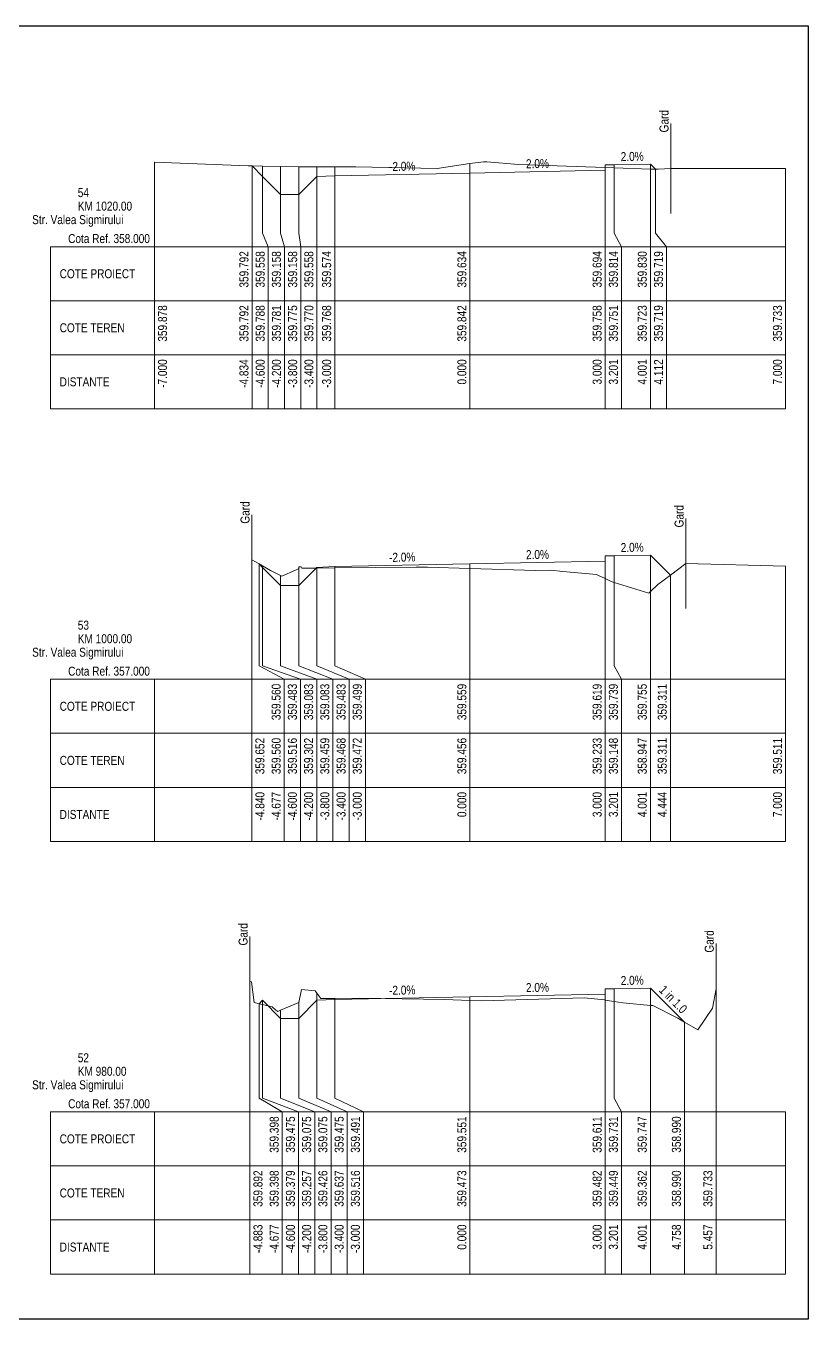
# Model space of a CAD drawing. Extents: x 1 to 634, y 0 to 594.
# Drawn here: x 467.15 to 484.5, y 0 to 28.7 of the extents above; entities that cross this region are included whole.
import ezdxf
from ezdxf.enums import TextEntityAlignment as Align

# ---------------------------------------------------------------- set-up
doc = ezdxf.new("R2010")
doc.units = 0
doc.header["$MEASUREMENT"] = 0
doc.layers.add('ARD-No Plot', color=1, linetype='Continuous', lineweight=0, plot=False)
for name, color, linetype, lineweight in [('Cartus', 7, 'Continuous', 0), ('DESIGN-TEXT', 7, 'Continuous', 0), ('EXISTING-TEXT', 7, 'Continuous', 0), ('LINES', 7, 'Continuous', 0), ('Text', 7, 'Continuous', 0), ('X-RL', 7, 'Continuous', 0), ('XPLOT-DESIGN', 5, 'Continuous', 0), ('XPLOT-EXISTING', 3, 'Continuous', 0), ('XPLOT-GRADE', 7, 'Continuous', 0), ('XPLOT-KM', 7, 'Continuous', 0), ('XPLOT-TITLE', 7, 'Continuous', 0)]:
    doc.layers.add(name, color=color, linetype=linetype, lineweight=lineweight)
doc.styles.add('$9$$0$Arial', font='arial.ttf', dxfattribs={"width": 0.8})

# ---------------------------------------------------------------- blocks, each defined once
blk = doc.blocks.new('$8$$0$A3_TRANSV_ALIN_TIRENA')
at = {"layer": ''}
blk.add_lwpolyline([(0, 0), (0, 287), (345, 287), (345, 0)], close=True, dxfattribs=at)

msp = doc.modelspace()

# ---------------------------------------------------------------- linework, layer by layer
at = {"layer": 'LINES'}
for p, q in [((481.454, 26.535), (481.454, 24.535)), ((470, 24.1), (470, 25.678)), ((470, 24.1), (470, 25.678)), ((472.166, 24.1), (472.166, 25.592)), ((472.166, 24.1), (472.166, 25.592)), ((472.166, 24.1), (472.166, 25.592)), ((472.4, 24.1), (472.4, 25.588)), ((472.4, 24.1), (472.4, 25.588)), ((472.4, 24.1), (472.4, 25.588)), ((472.8, 24.1), (472.8, 25.581)), ((472.8, 24.1), (472.8, 25.581)), ((472.8, 24.1), (472.8, 25.581)), ((473.2, 24.1), (473.2, 25.575)), ((473.2, 24.1), (473.2, 25.575)), ((473.2, 24.1), (473.2, 25.575)), ((473.6, 24.1), (473.6, 25.57)), ((473.6, 24.1), (473.6, 25.57)), ((473.6, 24.1), (473.6, 25.57)), ((474, 24.1), (474, 25.568)), ((474, 24.1), (474, 25.568)), ((474, 24.1), (474, 25.568)), ((477, 24.1), (477, 25.642)), ((477, 24.1), (477, 25.642)), ((477, 24.1), (477, 25.642)), ((480, 24.1), (480, 25.558)), ((480, 24.1), (480, 25.558)), ((480, 24.1), (480, 25.558)), ((480.201, 24.1), (480.201, 25.614)), ((480.201, 24.1), (480.201, 25.614)), ((480.201, 24.1), (480.201, 25.614)), ((481.001, 24.1), (481.001, 25.63)), ((481.001, 24.1), (481.001, 25.63)), ((481.001, 24.1), (481.001, 25.63)), ((481.112, 24.1), (481.112, 25.519)), ((481.112, 24.1), (481.112, 25.519)), ((481.112, 24.1), (481.112, 25.519)), ((484, 24.1), (484, 25.533)), ((484, 24.1), (484, 25.533)), ((470, 23.8), (470, 24.1)), ((470, 23.8), (470, 24.1)), ((472.166, 23.8), (472.166, 24.1)), ((472.166, 23.8), (472.166, 24.1)), ((472.166, 23.8), (472.166, 24.1)), ((472.526, 23.8), (472.4, 24.1)), ((472.526, 23.8), (472.4, 24.1)), ((472.526, 23.8), (472.4, 24.1)), ((472.886, 23.8), (472.8, 24.1)), ((472.886, 23.8), (472.8, 24.1)), ((472.886, 23.8), (472.8, 24.1)), ((473.246, 23.8), (473.2, 24.1)), ((473.246, 23.8), (473.2, 24.1)), ((473.246, 23.8), (473.2, 24.1)), ((473.606, 23.8), (473.6, 24.1)), ((473.606, 23.8), (473.6, 24.1)), ((473.606, 23.8), (473.6, 24.1)), ((474, 23.8), (474, 24.1)), ((474, 23.8), (474, 24.1)), ((474, 23.8), (474, 24.1)), ((477, 23.8), (477, 24.1)), ((477, 23.8), (477, 24.1)), ((477, 23.8), (477, 24.1)), ((480, 23.8), (480, 24.1)), ((480, 23.8), (480, 24.1)), ((480, 23.8), (480, 24.1)), ((480.36, 23.8), (480.201, 24.1)), ((480.36, 23.8), (480.201, 24.1)), ((480.36, 23.8), (480.201, 24.1)), ((481.001, 23.8), (481.001, 24.1)), ((481.001, 23.8), (481.001, 24.1)), ((481.001, 23.8), (481.001, 24.1)), ((481.361, 23.8), (481.112, 24.1)), ((481.361, 23.8), (481.112, 24.1)), ((481.361, 23.8), (481.112, 24.1)), ((484, 23.8), (484, 24.1)), ((484, 23.8), (484, 24.1)), ((467.698, 22.6), (467.698, 23.8)), ((467.698, 23.8), (470, 23.8)), ((470, 20.2), (470, 23.8)), ((470, 20.2), (470, 23.8)), ((470, 20.2), (470, 23.8)), ((470, 23.8), (484, 23.8)), ((472.166, 20.2), (472.166, 23.8)), ((472.166, 20.2), (472.166, 23.8)), ((472.166, 20.2), (472.166, 23.8)), ((472.526, 20.2), (472.526, 23.8)), ((472.526, 20.2), (472.526, 23.8)), ((472.526, 20.2), (472.526, 23.8)), ((472.886, 20.2), (472.886, 23.8)), ((472.886, 20.2), (472.886, 23.8)), ((472.886, 20.2), (472.886, 23.8)), ((473.246, 20.2), (473.246, 23.8)), ((473.246, 20.2), (473.246, 23.8)), ((473.246, 20.2), (473.246, 23.8)), ((473.606, 20.2), (473.606, 23.8)), ((473.606, 20.2), (473.606, 23.8)), ((473.606, 20.2), (473.606, 23.8)), ((474, 20.2), (474, 23.8)), ((474, 20.2), (474, 23.8)), ((474, 20.2), (474, 23.8)), ((477, 20.2), (477, 23.8)), ((477, 20.2), (477, 23.8)), ((477, 20.2), (477, 23.8)), ((480, 20.2), (480, 23.8)), ((480, 20.2), (480, 23.8)), ((480, 20.2), (480, 23.8)), ((480.36, 20.2), (480.36, 23.8)), ((480.36, 20.2), (480.36, 23.8)), ((480.36, 20.2), (480.36, 23.8)), ((481.001, 20.2), (481.001, 23.8)), ((481.001, 20.2), (481.001, 23.8)), ((481.001, 20.2), (481.001, 23.8)), ((481.361, 20.2), (481.361, 23.8)), ((481.361, 20.2), (481.361, 23.8)), ((481.361, 20.2), (481.361, 23.8)), ((484, 20.2), (484, 23.8)), ((484, 20.2), (484, 23.8)), ((484, 20.2), (484, 23.8)), ((467.698, 21.4), (467.698, 22.6)), ((467.698, 22.6), (470, 22.6)), ((470, 22.6), (467.698, 22.6)), ((470, 22.6), (484, 22.6)), ((467.698, 20.2), (467.698, 21.4)), ((467.698, 21.4), (470, 21.4)), ((470, 21.4), (467.698, 21.4)), ((470, 21.4), (484, 21.4)), ((470, 20.2), (467.698, 20.2)), ((470, 20.2), (484, 20.2)), ((472.16, 17.852), (472.16, 15.852)), ((481.788, 17.769), (481.788, 15.769)), ((480.201, 14.5), (480.201, 16.939)), ((480.201, 14.5), (480.201, 16.939)), ((480.201, 14.5), (480.201, 16.939)), ((481.001, 14.5), (481.001, 16.955)), ((481.001, 14.5), (481.001, 16.955)), ((481.001, 14.5), (481.001, 16.955)), ((472.16, 14.5), (472.16, 16.852)), ((472.16, 14.5), (472.16, 16.852)), ((472.323, 14.5), (472.323, 16.76)), ((472.323, 14.5), (472.323, 16.76)), ((472.323, 14.5), (472.323, 16.76)), ((472.4, 14.5), (472.4, 16.716)), ((472.4, 14.5), (472.4, 16.716)), ((472.4, 14.5), (472.4, 16.716)), ((473.2, 14.5), (473.2, 16.659)), ((473.2, 14.5), (473.2, 16.659)), ((473.2, 14.5), (473.2, 16.659)), ((473.6, 14.5), (473.6, 16.683)), ((473.6, 14.5), (473.6, 16.683)), ((473.6, 14.5), (473.6, 16.683)), ((474, 14.5), (474, 16.699)), ((474, 14.5), (474, 16.699)), ((474, 14.5), (474, 16.699)), ((477, 14.5), (477, 16.759)), ((477, 14.5), (477, 16.759)), ((477, 14.5), (477, 16.759)), ((480, 14.5), (480, 16.819)), ((480, 14.5), (480, 16.819)), ((480, 14.5), (480, 16.819)), ((484, 14.5), (484, 16.711)), ((484, 14.5), (484, 16.711)), ((472.8, 14.5), (472.8, 16.502)), ((472.8, 14.5), (472.8, 16.502)), ((472.8, 14.5), (472.8, 16.502)), ((481.444, 14.5), (481.444, 16.511)), ((481.444, 14.5), (481.444, 16.511)), ((481.444, 14.5), (481.444, 16.511)), ((472.16, 14.2), (472.16, 14.5)), ((472.16, 14.2), (472.16, 14.5)), ((472.88, 14.2), (472.323, 14.5)), ((472.88, 14.2), (472.323, 14.5)), ((472.88, 14.2), (472.323, 14.5)), ((473.24, 14.2), (472.4, 14.5)), ((473.24, 14.2), (472.4, 14.5)), ((473.24, 14.2), (472.4, 14.5)), ((473.6, 14.2), (472.8, 14.5)), ((473.6, 14.2), (472.8, 14.5)), ((473.6, 14.2), (472.8, 14.5)), ((473.96, 14.2), (473.2, 14.5)), ((473.96, 14.2), (473.2, 14.5)), ((473.96, 14.2), (473.2, 14.5)), ((474.32, 14.2), (473.6, 14.5)), ((474.32, 14.2), (473.6, 14.5)), ((474.32, 14.2), (473.6, 14.5)), ((474.68, 14.2), (474, 14.5)), ((474.68, 14.2), (474, 14.5)), ((474.68, 14.2), (474, 14.5)), ((477, 14.2), (477, 14.5)), ((477, 14.2), (477, 14.5)), ((477, 14.2), (477, 14.5)), ((480, 14.2), (480, 14.5)), ((480, 14.2), (480, 14.5)), ((480, 14.2), (480, 14.5)), ((480.36, 14.2), (480.201, 14.5)), ((480.36, 14.2), (480.201, 14.5)), ((480.36, 14.2), (480.201, 14.5)), ((481.001, 14.2), (481.001, 14.5)), ((481.001, 14.2), (481.001, 14.5)), ((481.001, 14.2), (481.001, 14.5)), ((481.444, 14.2), (481.444, 14.5)), ((481.444, 14.2), (481.444, 14.5)), ((481.444, 14.2), (481.444, 14.5)), ((484, 14.2), (484, 14.5)), ((484, 14.2), (484, 14.5)), ((467.698, 13), (467.698, 14.2)), ((467.698, 14.2), (470, 14.2)), ((470, 10.6), (470, 14.2)), ((470, 14.2), (484, 14.2)), ((472.16, 10.6), (472.16, 14.2)), ((472.16, 10.6), (472.16, 14.2)), ((472.88, 10.6), (472.88, 14.2)), ((472.88, 10.6), (472.88, 14.2)), ((472.88, 10.6), (472.88, 14.2)), ((473.24, 10.6), (473.24, 14.2)), ((473.24, 10.6), (473.24, 14.2)), ((473.24, 10.6), (473.24, 14.2)), ((473.6, 10.6), (473.6, 14.2)), ((473.6, 10.6), (473.6, 14.2)), ((473.6, 10.6), (473.6, 14.2)), ((473.96, 10.6), (473.96, 14.2)), ((473.96, 10.6), (473.96, 14.2)), ((473.96, 10.6), (473.96, 14.2)), ((474.32, 10.6), (474.32, 14.2)), ((474.32, 10.6), (474.32, 14.2)), ((474.32, 10.6), (474.32, 14.2)), ((474.68, 10.6), (474.68, 14.2)), ((474.68, 10.6), (474.68, 14.2)), ((474.68, 10.6), (474.68, 14.2)), ((477, 10.6), (477, 14.2)), ((477, 10.6), (477, 14.2)), ((477, 10.6), (477, 14.2)), ((480, 10.6), (480, 14.2)), ((480, 10.6), (480, 14.2)), ((480, 10.6), (480, 14.2)), ((480.36, 10.6), (480.36, 14.2)), ((480.36, 10.6), (480.36, 14.2)), ((480.36, 10.6), (480.36, 14.2)), ((481.001, 10.6), (481.001, 14.2)), ((481.001, 10.6), (481.001, 14.2)), ((481.001, 10.6), (481.001, 14.2)), ((481.444, 10.6), (481.444, 14.2)), ((481.444, 10.6), (481.444, 14.2)), ((481.444, 10.6), (481.444, 14.2)), ((484, 10.6), (484, 14.2)), ((484, 10.6), (484, 14.2)), ((484, 10.6), (484, 14.2)), ((467.698, 11.8), (467.698, 13)), ((467.698, 13), (470, 13)), ((470, 13), (467.698, 13)), ((470, 13), (484, 13)), ((467.698, 10.6), (467.698, 11.8)), ((467.698, 11.8), (470, 11.8)), ((470, 11.8), (467.698, 11.8)), ((470, 11.8), (484, 11.8)), ((470, 10.6), (467.698, 10.6)), ((470, 10.6), (484, 10.6)), ((472.117, 8.492), (472.117, 6.492)), ((482.457, 8.333), (482.457, 6.333)), ((472.117, 4.9), (472.117, 7.492)), ((472.117, 4.9), (472.117, 7.492)), ((473.6, 4.9), (473.6, 7.237)), ((473.6, 4.9), (473.6, 7.237)), ((473.6, 4.9), (473.6, 7.237)), ((480, 4.9), (480, 7.211)), ((480, 4.9), (480, 7.211)), ((480, 4.9), (480, 7.211)), ((480.201, 4.9), (480.201, 7.331)), ((480.201, 4.9), (480.201, 7.331)), ((480.201, 4.9), (480.201, 7.331)), ((481.001, 4.9), (481.001, 7.347)), ((481.001, 4.9), (481.001, 7.347)), ((481.001, 4.9), (481.001, 7.347)), ((482.457, 4.9), (482.457, 7.333)), ((482.457, 4.9), (482.457, 7.333)), ((472.323, 4.9), (472.323, 6.998)), ((472.323, 4.9), (472.323, 6.998)), ((472.323, 4.9), (472.323, 6.998)), ((472.4, 4.9), (472.4, 7.075)), ((472.4, 4.9), (472.4, 7.075)), ((472.4, 4.9), (472.4, 7.075)), ((473.2, 4.9), (473.2, 7.026)), ((473.2, 4.9), (473.2, 7.026)), ((473.2, 4.9), (473.2, 7.026)), ((474, 4.9), (474, 7.116)), ((474, 4.9), (474, 7.116)), ((474, 4.9), (474, 7.116)), ((477, 4.9), (477, 7.151)), ((477, 4.9), (477, 7.151)), ((477, 4.9), (477, 7.151)), ((472.8, 4.9), (472.8, 6.857)), ((472.8, 4.9), (472.8, 6.857)), ((472.8, 4.9), (472.8, 6.857)), ((481.758, 4.9), (481.758, 6.59)), ((481.758, 4.9), (481.758, 6.59)), ((481.758, 4.9), (481.758, 6.59)), ((472.117, 4.6), (472.117, 4.9)), ((472.117, 4.6), (472.117, 4.9)), ((472.837, 4.6), (472.323, 4.9)), ((472.837, 4.6), (472.323, 4.9)), ((472.837, 4.6), (472.323, 4.9)), ((473.197, 4.6), (472.4, 4.9)), ((473.197, 4.6), (472.4, 4.9)), ((473.197, 4.6), (472.4, 4.9)), ((473.557, 4.6), (472.8, 4.9)), ((473.557, 4.6), (472.8, 4.9)), ((473.557, 4.6), (472.8, 4.9)), ((473.917, 4.6), (473.2, 4.9)), ((473.917, 4.6), (473.2, 4.9)), ((473.917, 4.6), (473.2, 4.9)), ((474.277, 4.6), (473.6, 4.9)), ((474.277, 4.6), (473.6, 4.9)), ((474.277, 4.6), (473.6, 4.9)), ((474.637, 4.6), (474, 4.9)), ((474.637, 4.6), (474, 4.9)), ((474.637, 4.6), (474, 4.9)), ((477, 4.6), (477, 4.9)), ((477, 4.6), (477, 4.9)), ((477, 4.6), (477, 4.9)), ((480, 4.6), (480, 4.9)), ((480, 4.6), (480, 4.9)), ((480, 4.6), (480, 4.9)), ((480.36, 4.6), (480.201, 4.9)), ((480.36, 4.6), (480.201, 4.9)), ((480.36, 4.6), (480.201, 4.9)), ((481.001, 4.6), (481.001, 4.9)), ((481.001, 4.6), (481.001, 4.9)), ((481.001, 4.6), (481.001, 4.9)), ((481.758, 4.6), (481.758, 4.9)), ((481.758, 4.6), (481.758, 4.9)), ((481.758, 4.6), (481.758, 4.9)), ((482.457, 4.6), (482.457, 4.9)), ((482.457, 4.6), (482.457, 4.9)), ((467.698, 3.4), (467.698, 4.6)), ((467.698, 4.6), (470, 4.6)), ((470, 1), (470, 4.6)), ((470, 4.6), (484, 4.6)), ((472.117, 1), (472.117, 4.6)), ((472.117, 1), (472.117, 4.6)), ((472.837, 1), (472.837, 4.6)), ((472.837, 1), (472.837, 4.6)), ((472.837, 1), (472.837, 4.6)), ((473.197, 1), (473.197, 4.6)), ((473.197, 1), (473.197, 4.6)), ((473.197, 1), (473.197, 4.6)), ((473.557, 1), (473.557, 4.6)), ((473.557, 1), (473.557, 4.6)), ((473.557, 1), (473.557, 4.6)), ((473.917, 1), (473.917, 4.6)), ((473.917, 1), (473.917, 4.6)), ((473.917, 1), (473.917, 4.6)), ((474.277, 1), (474.277, 4.6)), ((474.277, 1), (474.277, 4.6)), ((474.277, 1), (474.277, 4.6)), ((474.637, 1), (474.637, 4.6)), ((474.637, 1), (474.637, 4.6)), ((474.637, 1), (474.637, 4.6)), ((477, 1), (477, 4.6)), ((477, 1), (477, 4.6)), ((477, 1), (477, 4.6)), ((480, 1), (480, 4.6)), ((480, 1), (480, 4.6)), ((480, 1), (480, 4.6)), ((480.36, 1), (480.36, 4.6)), ((480.36, 1), (480.36, 4.6)), ((480.36, 1), (480.36, 4.6)), ((481.001, 1), (481.001, 4.6)), ((481.001, 1), (481.001, 4.6)), ((481.001, 1), (481.001, 4.6)), ((481.758, 1), (481.758, 4.6)), ((481.758, 1), (481.758, 4.6)), ((481.758, 1), (481.758, 4.6)), ((482.457, 1), (482.457, 4.6)), ((482.457, 1), (482.457, 4.6)), ((484, 1), (484, 4.6)), ((467.698, 2.2), (467.698, 3.4)), ((467.698, 3.4), (470, 3.4)), ((470, 3.4), (467.698, 3.4)), ((470, 3.4), (484, 3.4)), ((467.698, 1), (467.698, 2.2)), ((467.698, 2.2), (470, 2.2)), ((470, 2.2), (467.698, 2.2)), ((470, 2.2), (484, 2.2)), ((470, 1), (467.698, 1)), ((470, 1), (484, 1))]:
    msp.add_line(p, q, dxfattribs=at)
at = {"layer": 'XPLOT-DESIGN'}
for p, q in [((472.166, 25.592), (472.4, 25.358)), ((480, 25.494), (480.001, 25.614)), ((480.001, 25.614), (480.201, 25.614)), ((480.201, 25.614), (481.001, 25.63)), ((481.001, 25.63), (481.112, 25.519)), ((472.4, 25.358), (472.8, 24.958)), ((473.2, 24.958), (473.6, 25.358)), ((473.6, 25.358), (474, 25.374)), ((474, 25.374), (477, 25.434)), ((477, 25.434), (480, 25.494)), ((472.8, 24.958), (473.2, 24.958)), ((480, 16.819), (480.001, 16.939)), ((480.001, 16.939), (480.201, 16.939)), ((480.201, 16.939), (481.001, 16.955)), ((481.001, 16.955), (481.444, 16.511)), ((472.323, 16.76), (472.4, 16.683)), ((472.4, 16.683), (472.8, 16.283)), ((473.2, 16.283), (473.6, 16.683)), ((473.6, 16.683), (474, 16.699)), ((474, 16.699), (477, 16.759)), ((477, 16.759), (480, 16.819)), ((472.8, 16.283), (473.2, 16.283)), ((477, 7.151), (480, 7.211)), ((480, 7.211), (480.001, 7.331)), ((480.001, 7.331), (480.201, 7.331)), ((480.201, 7.331), (481.001, 7.347)), ((481.001, 7.347), (481.758, 6.59)), ((472.323, 6.998), (472.4, 7.075)), ((472.4, 7.075), (472.8, 6.675)), ((473.2, 6.675), (473.6, 7.075)), ((473.6, 7.075), (474, 7.091)), ((474, 7.091), (477, 7.151)), ((472.8, 6.675), (473.2, 6.675))]:
    msp.add_line(p, q, dxfattribs=at)
at = {"layer": 'XPLOT-EXISTING'}
for p, q in [((470, 25.678), (470, 25.678)), ((470, 25.678), (472.083, 25.593)), ((472.083, 25.593), (472.166, 25.592)), ((472.166, 25.592), (472.4, 25.588)), ((472.4, 25.588), (472.8, 25.581)), ((472.8, 25.581), (473.2, 25.575)), ((473.2, 25.575), (473.228, 25.575)), ((473.228, 25.575), (473.6, 25.57)), ((473.6, 25.57), (473.76, 25.568)), ((473.76, 25.568), (474, 25.568)), ((474, 25.568), (474.468, 25.569)), ((474.468, 25.569), (476.269, 25.537)), ((476.269, 25.537), (477, 25.642)), ((477, 25.642), (477.3, 25.685)), ((477, 25.642), (477, 25.642)), ((477.3, 25.685), (477.375, 25.681)), ((477.375, 25.681), (478.078, 25.626)), ((478.078, 25.626), (480, 25.558)), ((480, 25.558), (480.201, 25.551)), ((480.201, 25.551), (481.001, 25.523)), ((481.001, 25.523), (481.112, 25.519)), ((481.112, 25.519), (481.174, 25.517)), ((481.174, 25.517), (481.454, 25.535)), ((481.454, 25.535), (482.011, 25.533)), ((482.011, 25.533), (484, 25.533)), ((472.16, 16.852), (472.323, 16.76)), ((472.323, 16.76), (472.4, 16.716)), ((472.4, 16.716), (472.576, 16.617)), ((473.129, 16.622), (473.199, 16.652)), ((473.199, 16.652), (473.2, 16.659)), ((473.2, 16.659), (473.207, 16.696)), ((473.207, 16.696), (473.253, 16.692)), ((473.253, 16.692), (473.273, 16.665)), ((473.273, 16.665), (473.6, 16.668)), ((473.6, 16.668), (474, 16.672)), ((474, 16.672), (475.804, 16.689)), ((475.804, 16.689), (476.061, 16.684)), ((476.061, 16.684), (477, 16.656)), ((477, 16.656), (477, 16.656)), ((477, 16.656), (478.456, 16.613)), ((481.444, 16.511), (481.788, 16.769)), ((481.788, 16.769), (484, 16.711)), ((484, 16.711), (484, 16.711)), ((472.576, 16.617), (472.8, 16.502)), ((472.8, 16.502), (472.825, 16.489)), ((472.825, 16.489), (473.129, 16.622)), ((478.456, 16.613), (478.782, 16.621)), ((478.782, 16.621), (479.058, 16.595)), ((479.058, 16.595), (479.803, 16.526)), ((479.803, 16.526), (479.849, 16.506)), ((479.849, 16.506), (480, 16.433)), ((480, 16.433), (480.129, 16.37)), ((480.129, 16.37), (480.201, 16.348)), ((481.17, 16.306), (481.444, 16.511)), ((480.201, 16.348), (480.966, 16.114)), ((480.966, 16.114), (481.001, 16.147)), ((481.001, 16.147), (481.17, 16.306)), ((472.117, 7.492), (472.151, 7.489)), ((472.151, 7.489), (472.214, 7.024)), ((473.204, 7.027), (473.26, 7.317)), ((473.26, 7.317), (473.562, 7.289)), ((473.562, 7.289), (473.6, 7.237)), ((473.6, 7.237), (473.69, 7.113)), ((482.379, 6.899), (482.457, 7.333)), ((472.214, 7.024), (472.323, 6.998)), ((472.323, 6.998), (472.4, 6.979)), ((472.4, 6.979), (472.61, 6.928)), ((472.61, 6.928), (472.692, 6.853)), ((472.8, 6.857), (473.2, 7.026)), ((473.2, 7.026), (473.204, 7.027)), ((473.69, 7.113), (474, 7.116)), ((474, 7.116), (474.547, 7.121)), ((474.547, 7.121), (476.443, 7.09)), ((476.443, 7.09), (477, 7.073)), ((477, 7.073), (477, 7.073)), ((477, 7.073), (477.26, 7.065)), ((477.26, 7.065), (479.529, 7.127)), ((479.529, 7.127), (479.994, 7.083)), ((479.994, 7.083), (480, 7.082)), ((480, 7.082), (480.201, 7.049)), ((480.201, 7.049), (480.393, 7.017)), ((480.393, 7.017), (481.001, 6.962)), ((481.001, 6.962), (481.057, 6.957)), ((481.057, 6.957), (481.608, 6.677)), ((482.056, 6.417), (482.379, 6.899)), ((472.692, 6.853), (472.737, 6.83)), ((472.737, 6.83), (472.749, 6.835)), ((472.749, 6.835), (472.8, 6.857)), ((481.608, 6.677), (481.758, 6.59)), ((481.758, 6.59), (482.056, 6.417))]:
    msp.add_line(p, q, dxfattribs=at)

# ---------------------------------------------------------------- block references
at = {"layer": 'Cartus', "xscale": 0.1, "yscale": 0.1, "zscale": 0.1}
msp.add_blockref('$8$$0$A3_TRANSV_ALIN_TIRENA', (450, 0), dxfattribs=at)

# ---------------------------------------------------------------- texts
at = {"layer": 'ARD-No Plot', "style": '$9$$0$Arial', "width": 0.8}
for p in [(468.3, 24.3), (468.3, 14.7), (468.3, 5.1)]:
    msp.add_text('Str. Valea Sigmirului', height=0.2, dxfattribs=at).set_placement(p, align=Align.CENTER)
at = {"layer": 'DESIGN-TEXT', "style": '$9$$0$Arial', "width": 0.8}
for s, p in [('359.792', (472.086, 23.7)), ('359.558', (472.446, 23.7)), ('359.158', (472.806, 23.7)), ('359.158', (473.166, 23.7)), ('359.558', (473.526, 23.7)), ('359.574', (473.92, 23.7)), ('359.634', (476.92, 23.7)), ('359.694', (479.92, 23.7)), ('359.814', (480.28, 23.7)), ('359.830', (480.921, 23.7)), ('359.719', (481.281, 23.7)), ('359.560', (472.8, 14.1)), ('359.483', (473.16, 14.1)), ('359.083', (473.52, 14.1)), ('359.083', (473.88, 14.1)), ('359.483', (474.24, 14.1)), ('359.499', (474.6, 14.1)), ('359.559', (476.92, 14.1)), ('359.619', (479.92, 14.1)), ('359.739', (480.28, 14.1)), ('359.755', (480.921, 14.1)), ('359.311', (481.364, 14.1)), ('359.398', (472.757, 4.5)), ('359.475', (473.117, 4.5)), ('359.075', (473.477, 4.5)), ('359.075', (473.837, 4.5)), ('359.475', (474.197, 4.5)), ('359.491', (474.557, 4.5)), ('359.551', (476.92, 4.5)), ('359.611', (479.92, 4.5)), ('359.731', (480.28, 4.5)), ('359.747', (480.921, 4.5)), ('358.990', (481.678, 4.5))]:
    msp.add_text(s, height=0.2, rotation=90, dxfattribs=at).set_placement(p, align=Align.RIGHT)
at = {"layer": 'EXISTING-TEXT', "style": '$9$$0$Arial', "width": 0.8}
for s, p in [('359.878', (470.28, 22.5)), ('359.878', (470.28, 22.5)), ('359.792', (472.086, 22.5)), ('359.788', (472.446, 22.5)), ('359.781', (472.806, 22.5)), ('359.775', (473.166, 22.5)), ('359.770', (473.526, 22.5)), ('359.768', (473.92, 22.5)), ('359.842', (476.92, 22.5)), ('359.842', (476.92, 22.5)), ('359.758', (479.92, 22.5)), ('359.751', (480.28, 22.5)), ('359.723', (480.921, 22.5)), ('359.719', (481.281, 22.5)), ('359.733', (483.92, 22.5)), ('359.652', (472.44, 12.9)), ('359.560', (472.8, 12.9)), ('359.516', (473.16, 12.9)), ('359.302', (473.52, 12.9)), ('359.459', (473.88, 12.9)), ('359.468', (474.24, 12.9)), ('359.472', (474.6, 12.9)), ('359.456', (476.92, 12.9)), ('359.456', (476.92, 12.9)), ('359.233', (479.92, 12.9)), ('359.148', (480.28, 12.9)), ('358.947', (480.921, 12.9)), ('359.311', (481.364, 12.9)), ('359.511', (483.92, 12.9)), ('359.511', (483.92, 12.9)), ('359.892', (472.397, 3.3)), ('359.398', (472.757, 3.3)), ('359.379', (473.117, 3.3)), ('359.257', (473.477, 3.3)), ('359.426', (473.837, 3.3)), ('359.637', (474.197, 3.3)), ('359.516', (474.557, 3.3)), ('359.473', (476.92, 3.3)), ('359.473', (476.92, 3.3)), ('359.482', (479.92, 3.3)), ('359.449', (480.28, 3.3)), ('359.362', (480.921, 3.3)), ('358.990', (481.678, 3.3)), ('359.733', (482.377, 3.3))]:
    msp.add_text(s, height=0.2, rotation=90, dxfattribs=at).set_placement(p, align=Align.RIGHT)
at = {"layer": 'Text', "style": '$9$$0$Arial', "width": 0.8}
for p in [(481.404, 26.335), (472.11, 17.652), (481.738, 17.569), (472.067, 8.292), (482.407, 8.133)]:
    msp.add_text('Gard', height=0.2, rotation=90, dxfattribs=at).set_placement(p)
for s, p in [('-7.000', (470.28, 21.3)), ('-7.000', (470.28, 21.3)), ('-4.834', (472.086, 21.3)), ('-4.834', (472.086, 21.3)), ('-4.834', (472.086, 21.3)), ('-4.600', (472.446, 21.3)), ('-4.600', (472.446, 21.3)), ('-4.600', (472.446, 21.3)), ('-4.200', (472.806, 21.3)), ('-4.200', (472.806, 21.3)), ('-4.200', (472.806, 21.3)), ('-3.800', (473.166, 21.3)), ('-3.800', (473.166, 21.3)), ('-3.800', (473.166, 21.3)), ('-3.400', (473.526, 21.3)), ('-3.400', (473.526, 21.3)), ('-3.400', (473.526, 21.3)), ('-3.000', (473.92, 21.3)), ('-3.000', (473.92, 21.3)), ('-3.000', (473.92, 21.3)), ('0.000', (476.92, 21.3)), ('0.000', (476.92, 21.3)), ('0.000', (476.92, 21.3)), ('3.000', (479.92, 21.3)), ('3.000', (479.92, 21.3)), ('3.000', (479.92, 21.3)), ('3.201', (480.28, 21.3)), ('3.201', (480.28, 21.3)), ('3.201', (480.28, 21.3)), ('4.001', (480.921, 21.3)), ('4.001', (480.921, 21.3)), ('4.001', (480.921, 21.3)), ('4.112', (481.281, 21.3)), ('4.112', (481.281, 21.3)), ('4.112', (481.281, 21.3)), ('7.000', (483.92, 21.3)), ('7.000', (483.92, 21.3)), ('-4.840', (472.44, 11.7)), ('-4.840', (472.44, 11.7)), ('-4.677', (472.8, 11.7)), ('-4.677', (472.8, 11.7)), ('-4.677', (472.8, 11.7)), ('-4.600', (473.16, 11.7)), ('-4.600', (473.16, 11.7)), ('-4.600', (473.16, 11.7)), ('-4.200', (473.52, 11.7)), ('-4.200', (473.52, 11.7)), ('-4.200', (473.52, 11.7)), ('-3.800', (473.88, 11.7)), ('-3.800', (473.88, 11.7)), ('-3.800', (473.88, 11.7)), ('-3.400', (474.24, 11.7)), ('-3.400', (474.24, 11.7)), ('-3.400', (474.24, 11.7)), ('-3.000', (474.6, 11.7)), ('-3.000', (474.6, 11.7)), ('-3.000', (474.6, 11.7)), ('0.000', (476.92, 11.7)), ('0.000', (476.92, 11.7)), ('0.000', (476.92, 11.7)), ('3.000', (479.92, 11.7)), ('3.000', (479.92, 11.7)), ('3.000', (479.92, 11.7)), ('3.201', (480.28, 11.7)), ('3.201', (480.28, 11.7)), ('3.201', (480.28, 11.7)), ('4.001', (480.921, 11.7)), ('4.001', (480.921, 11.7)), ('4.001', (480.921, 11.7)), ('4.444', (481.364, 11.7)), ('4.444', (481.364, 11.7)), ('4.444', (481.364, 11.7)), ('7.000', (483.92, 11.7)), ('7.000', (483.92, 11.7)), ('-4.883', (472.397, 2.1)), ('-4.883', (472.397, 2.1)), ('-4.677', (472.757, 2.1)), ('-4.677', (472.757, 2.1)), ('-4.677', (472.757, 2.1)), ('-4.600', (473.117, 2.1)), ('-4.600', (473.117, 2.1)), ('-4.600', (473.117, 2.1)), ('-4.200', (473.477, 2.1)), ('-4.200', (473.477, 2.1)), ('-4.200', (473.477, 2.1)), ('-3.800', (473.837, 2.1)), ('-3.800', (473.837, 2.1)), ('-3.800', (473.837, 2.1)), ('-3.400', (474.197, 2.1)), ('-3.400', (474.197, 2.1)), ('-3.400', (474.197, 2.1)), ('-3.000', (474.557, 2.1)), ('-3.000', (474.557, 2.1)), ('-3.000', (474.557, 2.1)), ('0.000', (476.92, 2.1)), ('0.000', (476.92, 2.1)), ('0.000', (476.92, 2.1)), ('3.000', (479.92, 2.1)), ('3.000', (479.92, 2.1)), ('3.000', (479.92, 2.1)), ('3.201', (480.28, 2.1)), ('3.201', (480.28, 2.1)), ('3.201', (480.28, 2.1)), ('4.001', (480.921, 2.1)), ('4.001', (480.921, 2.1)), ('4.001', (480.921, 2.1)), ('4.758', (481.678, 2.1)), ('4.758', (481.678, 2.1)), ('4.758', (481.678, 2.1)), ('5.457', (482.377, 2.1)), ('5.457', (482.377, 2.1))]:
    msp.add_text(s, height=0.2, rotation=90, dxfattribs=at).set_placement(p, align=Align.RIGHT)
at = {"layer": 'X-RL', "style": '$9$$0$Arial', "width": 0.8}
for s, p in [('Cota Ref. 358.000', (469.9, 23.88)), ('Cota Ref. 357.000', (469.9, 14.28)), ('Cota Ref. 357.000', (469.9, 4.68))]:
    msp.add_text(s, height=0.2, dxfattribs=at).set_placement(p, align=Align.RIGHT)
at = {"layer": 'XPLOT-GRADE', "style": '$9$$0$Arial', "width": 0.8}
for s, rotation, p in [('2.0%', 1.1458, (480.599, 25.702)), ('-2.0%', 1.1458, (475.498, 25.484)), ('2.0%', 1.1458, (478.498, 25.544)), ('2.0%', 1.1458, (480.599, 17.027)), ('-2.0%', 1.1458, (475.498, 16.809)), ('2.0%', 1.1458, (478.498, 16.869)), ('2.0%', 1.1458, (478.498, 7.261)), ('2.0%', 1.1458, (480.599, 7.419)), ('-2.0%', 1.1458, (475.498, 7.201)), ('1 in 1.0', 315, (481.436, 7.025))]:
    msp.add_text(s, height=0.2, rotation=rotation, dxfattribs=at).set_placement(p, align=Align.CENTER)
at = {"layer": 'XPLOT-KM', "style": '$9$$0$Arial', "width": 0.8}
for s, p in [('54', (468.3, 24.9)), ('KM 1020.00', (468.3, 24.6)), ('53', (468.3, 15.3)), ('KM 1000.00', (468.3, 15)), ('52', (468.3, 5.7)), ('KM 980.00', (468.3, 5.4))]:
    msp.add_text(s, height=0.2, dxfattribs=at).set_placement(p)
at = {"layer": 'XPLOT-TITLE', "style": '$9$$0$Arial', "width": 0.8}
for s, p in [('COTE PROIECT', (467.898, 23.1)), ('COTE TEREN', (467.898, 21.9)), ('DISTANTE', (467.898, 20.7)), ('COTE PROIECT', (467.898, 13.5)), ('COTE TEREN', (467.898, 12.3)), ('DISTANTE', (467.898, 11.1)), ('COTE PROIECT', (467.898, 3.9)), ('COTE TEREN', (467.898, 2.7)), ('DISTANTE', (467.898, 1.5))]:
    msp.add_text(s, height=0.2, dxfattribs=at).set_placement(p)

doc.saveas('drawing.dxf')
